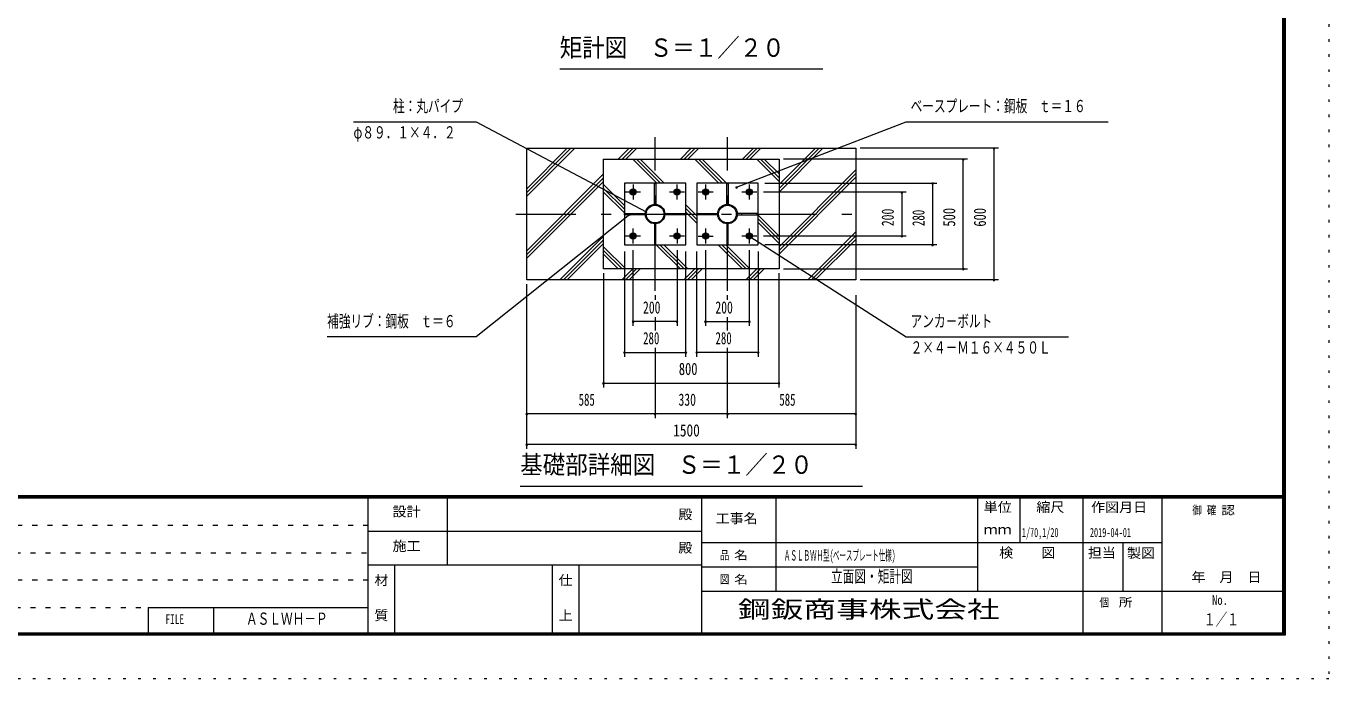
# Model space of a CAD drawing. Units: millimetres, scale not verified, with parts at other scales. Extents: x -31546 to 31551, y -14700 to 14700.
# Drawn here: x 10761 to 31551, y -14700 to -4290 of the extents above; entities that cross this region are included whole.
import ezdxf
from ezdxf.enums import TextEntityAlignment as Align

# ---------------------------------------------------------------- set-up
doc = ezdxf.new("R2010")
doc.units = ezdxf.units.MM
doc.header["$LTSCALE"] = 80
for name, pattern in [('USER1', [3, 1, -2]), ('USER3', [24, 12, -5, 2, -5]), ('USER4', [3, 0.5, -2.5])]:
    doc.linetypes.add(name, pattern=pattern)
doc.layers.add('0-1_0-F1TEXT', color=7, linetype='Continuous')
doc.layers.add('0-E_2-5DIM', color=7, linetype='Continuous')
for name, color, linetype, lineweight in [('0-6_2-02BOLD', 7, 'Continuous', 18), ('0-8_2-22CENTER', 3, 'USER3', 18), ('0-9_2-42THIN', 4, 'Continuous', 18), ('0-A_2-52DIM', 3, 'Continuous', 18), ('0-B_2-62HATCH', 2, 'Continuous', 18), ('0-C_F-F1PAPER', 5, 'Continuous', 18), ('0-D_F-E_J_ADD', 5, 'USER4', 18)]:
    doc.layers.add(name, color=color, linetype=linetype, lineweight=lineweight)
doc.styles.add('ＭＳ ゴシック', font='')
doc.styles.get('ＭＳ ゴシック').set_extended_font_data('MS Gothic')

msp = doc.modelspace()

# ---------------------------------------------------------------- linework, layer by layer
at = {"layer": '0-6_2-02BOLD'}
for p, q in [((20788.01, -7061.17), (20809.01, -7061.17)), ((21943.01, -7061.17), (21964.01, -7061.17)), ((20572.58, -7297.59), (20572.58, -7276.6)), ((21024.43, -7276.6), (21024.43, -7297.59)), ((21727.59, -7297.59), (21727.59, -7276.6)), ((22179.44, -7276.6), (22179.44, -7297.59)), ((20809.01, -7513.02), (20788.01, -7513.02)), ((21964.01, -7513.02), (21943.01, -7513.02))]:
    msp.add_line(p, q, dxfattribs=at)
for points in [[(24001.01, -8337.1), (18751.01, -8337.1), (18751.01, -6237.09), (24001.01, -6237.09)], [(22776.01, -8162.1), (19976, -8162.1), (19976, -6412.1), (22776.01, -6412.1)], [(21288.52, -7777.1), (21288.52, -6797.1), (20308.52, -6797.1), (20308.52, -7777.1)], [(20788.01, -7131.17), (20788.01, -6798.67), (20809.01, -6798.67), (20809.01, -7131.17)], [(22443.51, -7777.1), (22443.51, -6797.1), (21463.5, -6797.1), (21463.5, -7777.1)], [(21943.01, -7131.17), (21943.01, -6798.67), (21964.01, -6798.67), (21964.01, -7131.17)], [(20465.69, -6966.85), (20482.87, -6937.1), (20465.69, -6907.35), (20431.33, -6907.35), (20414.16, -6937.1), (20431.33, -6966.85)], [(21131.33, -6966.85), (21114.14, -6937.1), (21131.33, -6907.35), (21165.68, -6907.35), (21182.86, -6937.1), (21165.68, -6966.85)], [(21586.33, -6966.85), (21569.16, -6937.1), (21586.33, -6907.35), (21620.69, -6907.35), (21637.87, -6937.1), (21620.69, -6966.85)], [(22286.33, -6966.85), (22320.68, -6966.85), (22337.86, -6937.1), (22320.68, -6907.35), (22286.33, -6907.35), (22269.16, -6937.1)], [(20642.59, -7297.59), (20310.09, -7297.59), (20310.09, -7276.6), (20642.59, -7276.6)], [(20809.01, -7775.52), (20809.01, -7443.02), (20788.01, -7443.02), (20788.01, -7775.52)], [(20954.44, -7276.6), (21286.93, -7276.6), (21286.93, -7297.59), (20954.44, -7297.59)], [(21797.59, -7297.59), (21465.09, -7297.59), (21465.09, -7276.6), (21797.59, -7276.6)], [(21964.01, -7775.52), (21964.01, -7443.02), (21943.01, -7443.02), (21943.01, -7775.52)], [(22109.43, -7276.6), (22109.43, -7297.59), (22441.93, -7297.59), (22441.93, -7276.6)], [(20465.69, -7607.34), (20482.87, -7637.1), (20465.69, -7666.85), (20431.33, -7666.85), (20414.16, -7637.1), (20431.33, -7607.34)], [(21165.68, -7666.85), (21131.33, -7666.85), (21114.14, -7637.1), (21131.33, -7607.34), (21165.68, -7607.34), (21182.86, -7637.1)], [(21620.69, -7666.85), (21586.33, -7666.85), (21569.16, -7637.1), (21586.33, -7607.34), (21620.69, -7607.34), (21637.87, -7637.1)], [(22286.33, -7607.34), (22269.16, -7637.1), (22286.33, -7666.85), (22320.68, -7666.85), (22337.86, -7637.1), (22320.68, -7607.34)]]:
    msp.add_lwpolyline(points, close=True, dxfattribs=at)
for centre, radius in [((20448.51, -6937.1), 49), ((20448.51, -6937.1), 37.62), ((20448.51, -6937.1), 28.88), ((20448.51, -6937.1), 21), ((21148.51, -6937.1), 49), ((21148.51, -6937.1), 37.62), ((21148.51, -6937.1), 28.88), ((21148.51, -6937.1), 21), ((21603.52, -6937.1), 49), ((21603.52, -6937.1), 37.62), ((21603.52, -6937.1), 28.88), ((21603.52, -6937.1), 21), ((22303.51, -6937.1), 49), ((22303.51, -6937.1), 37.62), ((22303.51, -6937.1), 28.88), ((22303.51, -6937.1), 21), ((20798.52, -7287.1), 155.93), ((20798.52, -7287.1), 141.22), ((21953.5, -7287.1), 155.93), ((21953.5, -7287.1), 141.22), ((20448.51, -7637.1), 49), ((20448.51, -7637.1), 37.62), ((20448.51, -7637.1), 28.88), ((20448.51, -7637.1), 21), ((21148.51, -7637.1), 49), ((21148.51, -7637.1), 37.62), ((21148.51, -7637.1), 28.88), ((21148.51, -7637.1), 21), ((21603.52, -7637.1), 49), ((21603.52, -7637.1), 37.62), ((21603.52, -7637.1), 28.88), ((21603.52, -7637.1), 21), ((22303.51, -7637.1), 49), ((22303.51, -7637.1), 37.62), ((22303.51, -7637.1), 28.88), ((22303.51, -7637.1), 21)]:
    msp.add_circle(centre, radius, dxfattribs=at)
at = {"layer": '0-8_2-22CENTER'}
for p, q in [((20798.52, -8512.1), (20798.52, -6062.09)), ((21953.5, -8512.1), (21953.5, -6062.1)), ((20448.51, -6817.59), (20448.51, -7056.6)), ((21148.51, -7056.6), (21148.51, -6817.59)), ((21603.52, -6817.59), (21603.52, -7056.6)), ((22303.51, -7056.6), (22303.51, -6817.59)), ((20568.02, -6937.1), (20329.01, -6937.1)), ((21268.01, -6937.1), (21029, -6937.1)), ((21723.02, -6937.1), (21484.01, -6937.1)), ((22423.01, -6937.1), (22184, -6937.1)), ((18576.01, -7287.1), (24176.01, -7287.1)), ((20568.02, -7637.1), (20329.01, -7637.1)), ((20448.51, -7756.6), (20448.51, -7517.59)), ((21268.01, -7637.1), (21029, -7637.1)), ((21148.51, -7517.59), (21148.51, -7756.6)), ((21484.01, -7637.1), (21723.02, -7637.1)), ((21603.52, -7517.59), (21603.52, -7756.6)), ((22423.01, -7637.1), (22184, -7637.1)), ((22303.51, -7756.6), (22303.51, -7517.59))]:
    msp.add_line(p, q, dxfattribs=at)
at = {"layer": '0-9_2-42THIN'}
for centre in [(20448.51, -6937.1), (21148.51, -6937.1), (21603.52, -6937.1), (22303.51, -6937.1), (20448.51, -7637.1), (21148.51, -7637.1), (21603.52, -7637.1), (22303.51, -7637.1)]:
    msp.add_circle(centre, 15.75, dxfattribs=at)
at = {"layer": '0-A_2-52DIM'}
for p, q in [((23476, -4977.1), (19276.02, -4977.1)), ((15986.01, -5817.1), (17946.01, -5817.1)), ((17946.01, -5817.1), (20653.67, -7251.66)), ((22098.75, -6860.49), (24806.01, -5817.1)), ((24806.01, -5817.1), (28026.01, -5817.1)), ((25786.01, -6412.1), (22846.01, -6412.1)), ((26276.01, -6237.09), (24071.01, -6237.09)), ((25730, -6412.1), (25702, -6412.1)), ((25716, -8162.1), (25716, -6412.1)), ((26220.01, -6237.09), (26192.01, -6237.09)), ((26206, -6237.09), (26206, -8337.1)), ((22112.75, -6860.49), (22084.75, -6860.49)), ((22548.5, -6797.1), (25296.01, -6797.1)), ((25240.01, -6797.1), (25212.01, -6797.1)), ((25226.01, -6797.1), (25226.01, -7777.1)), ((24806.01, -6937.1), (22528.02, -6937.1)), ((24750.01, -6937.1), (24722.01, -6937.1)), ((24736.01, -6937.1), (24736.01, -7637.1)), ((20667.67, -7251.66), (20639.67, -7251.66)), ((20410.58, -7292.22), (20382.58, -7292.22)), ((22324.52, -7643.06), (22296.52, -7643.06)), ((24806.01, -7637.1), (22528.02, -7637.1)), ((24750.01, -7637.1), (24722.01, -7637.1)), ((20308.52, -7882.1), (20308.52, -9562.1)), ((20448.51, -9072.1), (20448.51, -7861.6)), ((21148.51, -7861.6), (21148.51, -9072.1)), ((21288.52, -9562.1), (21288.52, -7882.1)), ((21463.5, -9562.1), (21463.5, -7882.1)), ((21603.52, -7861.6), (21603.52, -9072.1)), ((22303.51, -9072.1), (22303.51, -7861.6)), ((22443.51, -7882.1), (22443.51, -9562.1)), ((25296.01, -7777.1), (22548.5, -7777.1)), ((25240.01, -7777.1), (25212.01, -7777.1)), ((19976, -8232.09), (19976, -10052.1)), ((22776.01, -10052.1), (22776.01, -8232.09)), ((22846.01, -8162.1), (25786.01, -8162.1)), ((25730, -8162.1), (25702, -8162.1)), ((18751.01, -11032.09), (18751.01, -8407.1)), ((26276.01, -8337.1), (24071.01, -8337.1)), ((26220.01, -8337.1), (26192.01, -8337.1)), ((20798.52, -8582.1), (20798.52, -8654.22)), ((21953.5, -8654.22), (21953.5, -8582.1)), ((24001.01, -8582.1), (24001.01, -11032.1)), ((20798.52, -8932.1), (20798.52, -9142.47)), ((21953.5, -9142.47), (21953.5, -8932.1)), ((20462.51, -9002.09), (20434.51, -9002.09)), ((21148.51, -9002.09), (20448.51, -9002.09)), ((21162.51, -9002.09), (21134.51, -9002.09)), ((21617.52, -9002.09), (21589.52, -9002.09)), ((21603.52, -9002.09), (22303.51, -9002.09)), ((22317.51, -9002.09), (22289.51, -9002.09)), ((20322.52, -9492.1), (20294.52, -9492.1)), ((20308.52, -9492.1), (21288.52, -9492.1)), ((20798.52, -9422.1), (20798.52, -10542.1)), ((21302.52, -9492.1), (21274.52, -9492.1)), ((21477.5, -9492.1), (21449.5, -9492.1)), ((22443.51, -9492.1), (21463.5, -9492.1)), ((21953.5, -10542.1), (21953.5, -9422.1)), ((22457.51, -9492.1), (22429.51, -9492.1)), ((19990.01, -9982.09), (19962.01, -9982.09)), ((19976, -9982.09), (22776.01, -9982.09)), ((22790.01, -9982.09), (22762.01, -9982.09)), ((18765.01, -10472.1), (18737.01, -10472.1)), ((24001.01, -10472.1), (18751.01, -10472.1)), ((20812.52, -10472.1), (20784.52, -10472.1)), ((21967.5, -10472.1), (21939.5, -10472.1)), ((24015.01, -10472.1), (23987.01, -10472.1)), ((18765.01, -10962.1), (18737.01, -10962.1)), ((24001.01, -10962.1), (18751.01, -10962.1)), ((24015.01, -10962.1), (23987.01, -10962.1)), ((18646.01, -11627.1), (24106, -11627.1))]:
    msp.add_line(p, q, dxfattribs=at)
for points in [[(20396.58, -7292.22), (17946.01, -9247.1), (15566.01, -9247.1)], [(22310.52, -7643.06), (24806.02, -9247.1), (27396.02, -9247.1)]]:
    msp.add_lwpolyline(points, dxfattribs=at)
for centre in [(25716, -6412.1), (26206.01, -6237.09), (22098.75, -6860.49), (25226.01, -6797.1), (24736.01, -6937.1), (20653.67, -7251.66), (20396.58, -7292.22), (22310.52, -7643.06), (24736.01, -7637.1), (25226.01, -7777.1), (25716, -8162.1), (26206.01, -8337.1), (20448.51, -9002.09), (21148.51, -9002.09), (21603.52, -9002.09), (22303.51, -9002.09), (20308.52, -9492.1), (21288.52, -9492.1), (21463.5, -9492.1), (22443.51, -9492.1), (19976.01, -9982.09), (22776.01, -9982.09), (18751.01, -10472.1), (20798.52, -10472.1), (21953.5, -10472.1), (24001.01, -10472.1), (18751.01, -10962.1), (24001.01, -10962.1)]:
    msp.add_arc(centre, 14, 180, 0, dxfattribs=at)
at = {"layer": '0-B_2-62HATCH'}
for p, q in [((19515.56, -6237.09), (18751.01, -7001.65)), ((18751.01, -6942.25), (19456.16, -6237.09)), ((19396.77, -6237.09), (18751.01, -6882.85)), ((20386.71, -6237.09), (20211.71, -6412.1)), ((20271.11, -6412.1), (20446.12, -6237.09)), ((20505.51, -6237.09), (20330.51, -6412.1)), ((20441.61, -6412.1), (20826.62, -6797.1)), ((20886, -6797.1), (20501.01, -6412.1)), ((20560.4, -6412.1), (20945.4, -6797.1)), ((21201.66, -6412.1), (21376.67, -6237.09)), ((21436.06, -6237.09), (21261.05, -6412.1)), ((21320.45, -6412.1), (21495.46, -6237.09)), ((21816.56, -6797.1), (21431.56, -6412.1)), ((21490.96, -6412.1), (21875.95, -6797.1)), ((21935.36, -6797.1), (21550.35, -6412.1)), ((22366.61, -6237.09), (22191.61, -6412.1)), ((22251, -6412.1), (22426.01, -6237.09)), ((22485.41, -6237.09), (22310.41, -6412.1)), ((22776.01, -6766.6), (22421.51, -6412.1)), ((22480.9, -6412.1), (22776.01, -6707.2)), ((22776.01, -6647.8), (22540.3, -6412.1)), ((23475.36, -6237.09), (22776.01, -6936.44)), ((22776.01, -6877.04), (23415.96, -6237.09)), ((23356.57, -6237.09), (22776.01, -6817.65)), ((18751.01, -7872.8), (19976, -6647.8)), ((22776.01, -7807.6), (24001.01, -6582.6)), ((24001.01, -6642), (22776.01, -7866.99)), ((19976, -6707.2), (18751.01, -7932.2)), ((18751.01, -7991.6), (19976, -6766.6)), ((19976, -6817.65), (20308.52, -7150.15)), ((22776.01, -7926.39), (24001.01, -6701.39)), ((20308.52, -7209.55), (19976, -6877.05)), ((19976, -6936.44), (20308.52, -7268.94)), ((21286.93, -7138.62), (21463.5, -7315.2)), ((21463.5, -7374.6), (21286.93, -7198.02)), ((21286.93, -7257.42), (21463.5, -7434)), ((22776.01, -7637.75), (22443.51, -7305.25)), ((22443.51, -7364.65), (22776.01, -7697.15)), ((22776.01, -7756.55), (22443.51, -7424.05)), ((19976, -7637.75), (19276.66, -8337.1)), ((24001.01, -7572.55), (23236.47, -8337.1)), ((23295.85, -8337.1), (24001.01, -7631.94)), ((24001.01, -7691.34), (23355.25, -8337.1)), ((19336.06, -8337.1), (19976, -7697.15)), ((19976, -7756.55), (19395.46, -8337.1)), ((20330.51, -8162.1), (19976, -7807.6)), ((20271.11, -8162.1), (19976, -7866.99)), ((21201.66, -8162.1), (20816.66, -7777.1)), ((21261.06, -8162.1), (20876.06, -7777.1)), ((20935.46, -7777.1), (21320.45, -8162.1)), ((21806.61, -7777.1), (22191.61, -8162.1)), ((22251, -8162.1), (21866.01, -7777.1)), ((21925.4, -7777.1), (22310.41, -8162.1)), ((19976, -7926.39), (20211.71, -8162.1)), ((20441.62, -8162.1), (20266.61, -8337.1)), ((20326.02, -8337.1), (20501.01, -8162.1)), ((20560.4, -8162.1), (20385.4, -8337.1)), ((21431.56, -8162.1), (21256.56, -8337.1)), ((21315.96, -8337.1), (21490.96, -8162.1)), ((21550.35, -8162.1), (21375.36, -8337.1)), ((22421.51, -8162.1), (22246.51, -8337.1)), ((22305.91, -8337.1), (22480.9, -8162.1)), ((22540.3, -8162.1), (22365.31, -8337.1))]:
    msp.add_line(p, q, dxfattribs=at)
at = {"layer": '0-C_F-F1PAPER'}
for p, q in [((30816.13, -11781), (-9293.87, -11781)), ((-9293.87, -11784.5), (30816.13, -11784.5)), ((30816.13, -11788), (-9293.87, -11788)), ((-9293.87, -11791.5), (30816.13, -11791.5)), ((30816.13, -11795), (-9293.87, -11795)), ((-9293.87, -11798.5), (30816.13, -11798.5)), ((30816.13, -11802), (-9293.87, -11802)), ((-9293.87, -11805.5), (30816.13, -11805.5)), ((30816.13, -11809), (-9293.87, -11809)), ((-9293.87, -11812.5), (30816.13, -11812.5)), ((30816.13, -11816), (-9293.87, -11816)), ((16221.14, -14000), (16221.14, -11816)), ((17481.14, -11816), (17481.14, -12880)), ((21541.14, -11816), (21541.14, -14000)), ((22731.14, -13300), (22731.14, -11816)), ((25951.14, -13300), (25951.14, -11816)), ((26616.14, -11816), (26616.14, -12530)), ((27631.14, -14000), (27631.14, -11816)), ((28891.14, -14000), (28891.14, -11816)), ((21541.14, -12348), (16221.14, -12348)), ((28891.14, -12530), (21541.14, -12530)), ((28261.13, -12530), (28261.13, -13300)), ((16221.14, -12880), (21541.14, -12880)), ((16641.13, -12880), (16641.13, -14000)), ((19161.13, -14000), (19161.13, -12880)), ((19581.13, -12880), (19581.13, -14000)), ((21541.14, -12915), (25951.14, -12915)), ((21541.14, -13300), (30851.13, -13300)), ((12709.94, -13563.2), (16221.14, -13563.2)), ((12709.94, -13563.2), (12709.94, -14000)), ((13759.94, -14000), (13759.94, -13563.2))]:
    msp.add_line(p, q, dxfattribs=at)
at = {"layer": '0-C_F-F1PAPER', "color": 6, "linetype": 'USER1'}
for p, q in [((16221.14, -12252.8), (-9328.87, -12252.8)), ((-9328.87, -12689.6), (16221.14, -12689.6)), ((16221.14, -13126.4), (-9328.87, -13126.4)), ((-9328.87, -13563.2), (12709.94, -13563.2))]:
    msp.add_line(p, q, dxfattribs=at)
at = {"layer": '0-C_F-F1PAPER'}
for points in [[(30851.13, -14000), (-9328.87, -14000), (-9328.87, 14140), (30851.13, 14140)], [(30847.63, -13996.5), (30847.63, 14136.5), (-9325.37, 14136.5), (-9325.37, -13996.5)], [(30844.13, -13993), (30844.13, 14133), (-9321.87, 14133), (-9321.87, -13993)], [(30840.63, -13989.5), (-9318.37, -13989.5), (-9318.37, 14129.5), (30840.63, 14129.5)], [(30837.13, -13986), (30837.13, 14126), (-9314.87, 14126), (-9314.87, -13986)], [(30833.63, -13982.5), (-9311.37, -13982.5), (-9311.37, 14122.5), (30833.63, 14122.5)], [(30830.13, -13979), (30830.13, 14119), (-9307.87, 14119), (-9307.87, -13979)], [(30826.63, -13975.5), (-9304.37, -13975.5), (-9304.37, 14115.5), (30826.63, 14115.5)], [(30823.13, -13972), (-9300.87, -13972), (-9300.87, 14112), (30823.13, 14112)], [(30819.63, -13968.5), (-9297.37, -13968.5), (-9297.37, 14108.5), (30819.63, 14108.5)], [(30816.13, -13965), (30816.13, 14105), (-9293.87, 14105), (-9293.87, -13965)]]:
    msp.add_lwpolyline(points, close=True, dxfattribs=at)
at = {"layer": '0-D_F-E_J_ADD'}
msp.add_lwpolyline([(31551.13, -14700), (-10028.87, -14700), (-10028.87, 14700), (31551.13, 14700)], close=True, dxfattribs=at)

# ---------------------------------------------------------------- texts
at = {"layer": '0-1_0-F1TEXT', "style": 'ＭＳ ゴシック'}
for s, height, width, p in [('1/70,1/20', 146.3, 0.65, (26652.79, -12482.08)), ('2019-04-01', 146.3, 0.6, (27736.13, -12482.08)), ('ＡＳＬＢＷＨ型(', 165.8, 0.45, (22853.64, -12862.5)), ('ベースプレート仕様)', 165.8, 0.45, (23635.38, -12862.5)), ('立面図・矩計図', 195, 0.7, (23606.14, -13220.9)), ('ＡＳＬＷＨ－Ｐ', 195, 0.7, (14270.36, -13895)), ('１／１', 195, 0.7, (29556.13, -13906.56))]:
    msp.add_text(s, height=height, dxfattribs=dict(at, width=width)).set_placement(p, align=Align.BOTTOM_LEFT)
at = {"layer": '0-A_2-52DIM', "color": 7, "style": 'ＭＳ ゴシック'}
for s, height, width, p in [('矩計図\u3000Ｓ＝１／２０', 292.5, 0.9, (19276.02, -4867.2)), ('柱：丸パイプ', 195, 0.7, (16616.01, -5720.5)), ('ベースプレート：鋼板\u3000ｔ＝１６', 195, 0.7, (24876.01, -5720.5)), ('φ８９．１×４．２', 195, 0.7, (15986.01, -6140.5)), ('200', 195, 0.7, (20605.8, -8932.1)), ('200', 195, 0.7, (21760.8, -8932.1)), ('補強リブ：鋼板\u3000ｔ＝６', 195, 0.7, (15566.01, -9150.5)), ('アンカ－ボルト', 195, 0.7, (24876.01, -9150.5)), ('280', 195, 0.65, (20607.77, -9422.1)), ('280', 195, 0.65, (21762.77, -9422.1)), ('２×４－Ｍ１６×４５０Ｌ', 195, 0.7, (24876.01, -9570.5)), ('800', 195, 0.75, (21177.09, -9912.09)), ('585', 195, 0.65, (19578.11, -10402.1)), ('330', 195, 0.7, (21171.97, -10402.1)), ('585', 195, 0.65, (22780.6, -10402.1)), ('1500', 195, 0.8, (21087.58, -10892.1)), ('基礎部詳細図\u3000Ｓ＝１／２０', 292.5, 0.9, (18646.01, -11517.2))]:
    msp.add_text(s, height=height, dxfattribs=dict(at, width=width)).set_placement(p, align=Align.BOTTOM_LEFT)
for s, width, p in [('200', 0.7, (24666.01, -7479.81)), ('280', 0.65, (25156, -7477.83)), ('500', 0.75, (25646, -7487.57)), ('600', 0.75, (26136.01, -7488.19))]:
    msp.add_text(s, height=195, rotation=90, dxfattribs=dict(at, width=width)).set_placement(p, align=Align.BOTTOM_LEFT)
at = {"layer": '0-C_F-F1PAPER', "color": 7, "style": 'ＭＳ ゴシック'}
for s, height, width, p in [('設計', 156, 1.05, (16609.64, -12155.98)), ('殿', 156, 1.05, (21170.14, -12200.72)), ('工事名', 156, 1.05, (21765.13, -12263.72)), ('単位', 156, 1.05, (26042.14, -12085.22)), ('縮尺', 156, 1.05, (26882.14, -12085.22)), ('作図月日', 156, 1.05, (27755.59, -12086.65)), ('御 ', 132.6, 0.85, (29370.99, -12116.2)), ('確 ', 132.6, 0.85, (29602.15, -12116.2)), ('認', 132.6, 1.2, (29833.32, -12116.2)), ('ｍｍ', 156, 1.05, (26042.14, -12442.22)), ('施工', 156, 1.05, (16609.64, -12704.72)), ('殿', 156, 1.05, (21170.14, -12732.72)), ('品 ', 132.6, 0.85, (21829.89, -12834.5)), ('名', 132.6, 1.2, (22061.05, -12834.5)), ('検\u3000\u3000図', 156, 1.05, (26290.64, -12813.22)), ('担当', 156, 1.05, (27704.64, -12813.22)), ('製図', 156, 1.05, (28329.01, -12816.66)), ('材', 156, 1.05, (16319.14, -13250.72)), ('仕', 156, 1.05, (19259.14, -13250.72)), ('図 ', 132.6, 0.85, (21829.89, -13219.5)), ('名', 132.6, 1.2, (22061.05, -13219.5)), ('\u3000年\u3000月\u3000日', 156, 1.05, (29134.37, -13200.92)), ('個  ', 132.6, 0.85, (27890.14, -13587)), ('所', 132.6, 1.2, (28198.36, -13587)), ('No.', 156, 0.8, (29685.64, -13565.72)), ('FILE', 156, 0.7, (12984.69, -13872.32)), ('質', 156, 1.05, (16319.14, -13810.72)), ('上', 156, 1.05, (19259.14, -13810.72))]:
    msp.add_text(s, height=height, dxfattribs=dict(at, width=width)).set_placement(p, align=Align.BOTTOM_LEFT)
at = {"layer": '0-E_2-5DIM', "style": 'ＭＳ ゴシック', "width": 1.4}
msp.add_text('鋼鈑商事株式会社', height=273.5, dxfattribs=at).set_placement((22119.63, -13808.88), align=Align.BOTTOM_LEFT)

doc.saveas('drawing.dxf')
